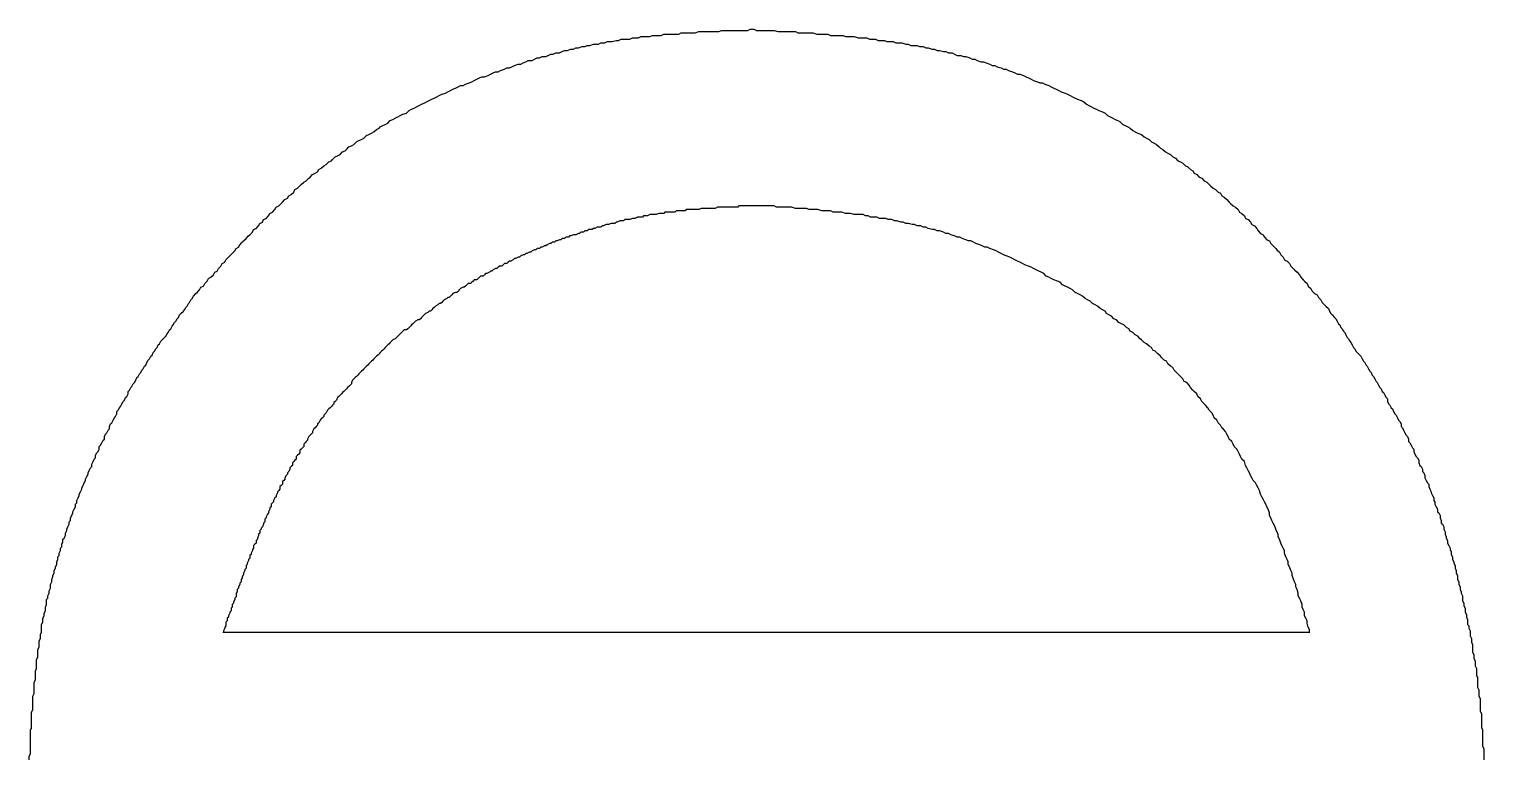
# Model space of a CAD drawing. Extents: x 50 to 797, y -88 to 551.
# Drawn here: x 154.414 to 155.574, y 537.793 to 538.375 of the extents above; entities that cross this region are included whole.
import ezdxf

# ---------------------------------------------------------------- set-up
doc = ezdxf.new("R2010")
doc.units = 0
doc.layers.get('0').update_dxf_attribs({"linetype": 'CONTINUOUS'})

msp = doc.modelspace()

# ---------------------------------------------------------------- linework, layer by layer
at = {"color": 7, "linetype": 'CONTINUOUS'}
msp.add_line((154.5686, 537.8939), (155.4353, 537.8939), dxfattribs=at)
at = {"color": 7}
for points in [[(154.545, 538.162, 0), (154.547, 538.164, 0), (154.548, 538.165, 0), (154.55, 538.167, 0), (154.551, 538.169, 0), (154.553, 538.17, 0), (154.554, 538.172, 0), (154.556, 538.174, 0), (154.557, 538.176, 0), (154.559, 538.177, 0), (154.561, 538.179, 0), (154.562, 538.181, 0), (154.564, 538.182, 0), (154.565, 538.184, 0), (154.567, 538.186, 0), (154.568, 538.188, 0), (154.57, 538.189, 0), (154.571, 538.191, 0), (154.573, 538.193, 0), (154.574, 538.194, 0), (154.576, 538.196, 0), (154.578, 538.198, 0), (154.579, 538.2, 0), (154.581, 538.201, 0), (154.582, 538.203, 0), (154.584, 538.205, 0), (154.585, 538.206, 0), (154.587, 538.208, 0), (154.589, 538.21, 0), (154.59, 538.211, 0), (154.592, 538.213, 0), (154.593, 538.215, 0), (154.595, 538.216, 0), (154.597, 538.218, 0), (154.598, 538.22, 0), (154.6, 538.221, 0), (154.601, 538.223, 0), (154.603, 538.224, 0), (154.605, 538.226, 0), (154.606, 538.228, 0), (154.608, 538.229, 0), (154.61, 538.231, 0), (154.611, 538.233, 0), (154.613, 538.234, 0), (154.615, 538.236, 0), (154.616, 538.237, 0), (154.618, 538.239, 0), (154.62, 538.24, 0), (154.621, 538.242, 0), (154.623, 538.243, 0), (154.625, 538.245, 0), (154.626, 538.247, 0), (154.628, 538.248, 0), (154.63, 538.25, 0), (154.631, 538.251, 0), (154.633, 538.253, 0), (154.635, 538.254, 0), (154.637, 538.256, 0), (154.638, 538.257, 0), (154.64, 538.259, 0), (154.642, 538.26, 0), (154.644, 538.261, 0), (154.645, 538.263, 0), (154.647, 538.264, 0), (154.649, 538.266, 0), (154.651, 538.267, 0), (154.653, 538.269, 0), (154.655, 538.27, 0), (154.656, 538.271, 0), (154.658, 538.273, 0), (154.66, 538.274, 0), (154.662, 538.275, 0), (154.664, 538.277, 0), (154.666, 538.278, 0), (154.667, 538.279, 0), (154.669, 538.281, 0), (154.671, 538.282, 0), (154.673, 538.283, 0), (154.675, 538.285, 0), (154.677, 538.286, 0), (154.679, 538.287, 0), (154.681, 538.288, 0), (154.683, 538.29, 0), (154.685, 538.291, 0), (154.687, 538.292, 0), (154.689, 538.293, 0), (154.691, 538.295, 0), (154.693, 538.296, 0), (154.694, 538.297, 0), (154.696, 538.298, 0), (154.698, 538.299, 0), (154.7, 538.3, 0), (154.702, 538.302, 0), (154.704, 538.303, 0), (154.706, 538.304, 0), (154.708, 538.305, 0), (154.71, 538.306, 0), (154.712, 538.307, 0), (154.715, 538.308, 0), (154.717, 538.31, 0), (154.719, 538.311, 0), (154.721, 538.312, 0), (154.723, 538.313, 0), (154.725, 538.314, 0), (154.727, 538.315, 0), (154.729, 538.316, 0), (154.731, 538.317, 0), (154.733, 538.318, 0), (154.735, 538.319, 0), (154.737, 538.32, 0), (154.739, 538.321, 0), (154.741, 538.322, 0), (154.743, 538.323, 0), (154.746, 538.324, 0), (154.748, 538.325, 0), (154.75, 538.326, 0), (154.752, 538.327, 0), (154.754, 538.328, 0), (154.756, 538.329, 0), (154.758, 538.33, 0), (154.76, 538.33, 0), (154.762, 538.331, 0), (154.765, 538.332, 0), (154.767, 538.333, 0), (154.769, 538.334, 0), (154.771, 538.335, 0), (154.773, 538.336, 0), (154.775, 538.337, 0), (154.777, 538.337, 0), (154.78, 538.338, 0), (154.782, 538.339, 0), (154.784, 538.34, 0), (154.786, 538.341, 0), (154.788, 538.341, 0), (154.79, 538.342, 0), (154.793, 538.343, 0), (154.795, 538.344, 0), (154.797, 538.344, 0), (154.799, 538.345, 0), (154.801, 538.346, 0), (154.804, 538.347, 0), (154.806, 538.347, 0), (154.808, 538.348, 0), (154.81, 538.349, 0), (154.812, 538.35, 0), (154.815, 538.35, 0), (154.817, 538.351, 0), (154.819, 538.352, 0), (154.821, 538.352, 0), (154.823, 538.353, 0), (154.826, 538.353, 0), (154.828, 538.354, 0), (154.83, 538.355, 0), (154.832, 538.355, 0), (154.834, 538.356, 0), (154.837, 538.356, 0), (154.839, 538.357, 0), (154.841, 538.358, 0), (154.843, 538.358, 0), (154.846, 538.359, 0), (154.848, 538.359, 0), (154.85, 538.36, 0), (154.852, 538.36, 0), (154.855, 538.361, 0), (154.857, 538.361, 0), (154.859, 538.362, 0), (154.861, 538.362, 0), (154.864, 538.363, 0), (154.866, 538.363, 0), (154.868, 538.363, 0), (154.87, 538.364, 0), (154.873, 538.364, 0), (154.875, 538.365, 0), (154.877, 538.365, 0), (154.879, 538.365, 0), (154.882, 538.366, 0), (154.884, 538.366, 0), (154.886, 538.367, 0), (154.888, 538.367, 0), (154.891, 538.367, 0), (154.893, 538.367, 0), (154.895, 538.368, 0), (154.897, 538.368, 0), (154.9, 538.368, 0), (154.902, 538.369, 0), (154.904, 538.369, 0), (154.907, 538.369, 0), (154.909, 538.369, 0), (154.911, 538.37, 0), (154.913, 538.37, 0), (154.916, 538.37, 0), (154.918, 538.37, 0), (154.92, 538.371, 0), (154.923, 538.371, 0), (154.925, 538.371, 0), (154.927, 538.371, 0), (154.929, 538.371, 0), (154.932, 538.371, 0), (154.934, 538.372, 0), (154.936, 538.372, 0), (154.939, 538.372, 0), (154.941, 538.372, 0), (154.943, 538.372, 0), (154.945, 538.372, 0), (154.948, 538.373, 0), (154.95, 538.373, 0), (154.952, 538.373, 0), (154.955, 538.373, 0), (154.957, 538.373, 0), (154.959, 538.373, 0), (154.962, 538.373, 0), (154.964, 538.373, 0), (154.966, 538.374, 0), (154.968, 538.374, 0), (154.971, 538.374, 0), (154.973, 538.374, 0), (154.975, 538.374, 0), (154.978, 538.374, 0), (154.98, 538.374, 0), (154.982, 538.374, 0), (154.985, 538.374, 0), (154.987, 538.374, 0), (154.989, 538.375, 0), (154.992, 538.375, 0)], [(154.992, 538.375, 0), (154.994, 538.374, 0), (154.996, 538.374, 0), (154.999, 538.374, 0), (155.001, 538.374, 0), (155.003, 538.374, 0), (155.006, 538.374, 0), (155.008, 538.374, 0), (155.011, 538.373, 0), (155.013, 538.373, 0), (155.015, 538.373, 0), (155.018, 538.373, 0), (155.02, 538.373, 0), (155.023, 538.373, 0), (155.025, 538.373, 0), (155.027, 538.372, 0), (155.03, 538.372, 0), (155.032, 538.372, 0), (155.034, 538.372, 0), (155.037, 538.372, 0), (155.039, 538.372, 0), (155.042, 538.371, 0), (155.044, 538.371, 0), (155.046, 538.371, 0), (155.049, 538.371, 0), (155.051, 538.371, 0), (155.053, 538.37, 0), (155.056, 538.37, 0), (155.058, 538.37, 0), (155.061, 538.37, 0), (155.063, 538.37, 0), (155.065, 538.369, 0), (155.068, 538.369, 0), (155.07, 538.369, 0), (155.072, 538.369, 0), (155.075, 538.368, 0), (155.077, 538.368, 0), (155.08, 538.368, 0), (155.082, 538.368, 0), (155.084, 538.367, 0), (155.087, 538.367, 0), (155.089, 538.367, 0), (155.091, 538.366, 0), (155.094, 538.366, 0), (155.096, 538.366, 0), (155.098, 538.365, 0), (155.101, 538.365, 0), (155.103, 538.365, 0), (155.105, 538.364, 0), (155.108, 538.364, 0), (155.11, 538.364, 0), (155.113, 538.363, 0), (155.115, 538.363, 0), (155.117, 538.362, 0), (155.12, 538.362, 0), (155.122, 538.362, 0), (155.124, 538.361, 0), (155.127, 538.361, 0), (155.129, 538.36, 0), (155.131, 538.36, 0), (155.134, 538.359, 0), (155.136, 538.359, 0), (155.138, 538.358, 0), (155.14, 538.358, 0), (155.143, 538.357, 0), (155.145, 538.357, 0), (155.147, 538.356, 0), (155.15, 538.356, 0), (155.152, 538.355, 0), (155.154, 538.354, 0), (155.157, 538.354, 0), (155.159, 538.353, 0), (155.161, 538.353, 0), (155.164, 538.352, 0), (155.166, 538.351, 0), (155.168, 538.351, 0), (155.17, 538.35, 0), (155.173, 538.349, 0), (155.175, 538.349, 0), (155.177, 538.348, 0), (155.18, 538.347, 0), (155.182, 538.346, 0), (155.184, 538.346, 0), (155.186, 538.345, 0), (155.189, 538.344, 0), (155.191, 538.343, 0), (155.193, 538.343, 0), (155.195, 538.342, 0), (155.198, 538.341, 0), (155.2, 538.34, 0), (155.202, 538.339, 0), (155.204, 538.339, 0), (155.207, 538.338, 0), (155.209, 538.337, 0), (155.211, 538.336, 0), (155.213, 538.335, 0), (155.215, 538.334, 0), (155.218, 538.333, 0), (155.22, 538.332, 0), (155.222, 538.332, 0), (155.224, 538.331, 0), (155.227, 538.33, 0), (155.229, 538.329, 0), (155.231, 538.328, 0), (155.233, 538.327, 0), (155.235, 538.326, 0), (155.237, 538.325, 0), (155.24, 538.324, 0), (155.242, 538.323, 0), (155.244, 538.322, 0), (155.246, 538.321, 0), (155.248, 538.32, 0), (155.25, 538.319, 0), (155.253, 538.318, 0), (155.255, 538.317, 0), (155.257, 538.315, 0), (155.259, 538.314, 0), (155.261, 538.313, 0), (155.263, 538.312, 0), (155.265, 538.311, 0), (155.267, 538.31, 0), (155.27, 538.309, 0), (155.272, 538.308, 0), (155.274, 538.306, 0), (155.276, 538.305, 0), (155.278, 538.304, 0), (155.28, 538.303, 0), (155.282, 538.302, 0), (155.284, 538.301, 0), (155.286, 538.299, 0), (155.288, 538.298, 0), (155.29, 538.297, 0), (155.292, 538.296, 0), (155.294, 538.294, 0), (155.296, 538.293, 0), (155.298, 538.292, 0), (155.301, 538.291, 0), (155.303, 538.289, 0), (155.305, 538.288, 0), (155.307, 538.287, 0), (155.309, 538.285, 0), (155.311, 538.284, 0), (155.313, 538.283, 0), (155.315, 538.281, 0), (155.316, 538.28, 0), (155.318, 538.279, 0), (155.32, 538.277, 0), (155.322, 538.276, 0), (155.324, 538.275, 0), (155.326, 538.273, 0), (155.328, 538.272, 0), (155.33, 538.27, 0), (155.332, 538.269, 0), (155.334, 538.268, 0), (155.336, 538.266, 0), (155.338, 538.265, 0), (155.34, 538.263, 0), (155.342, 538.262, 0), (155.343, 538.26, 0), (155.345, 538.259, 0), (155.347, 538.257, 0), (155.349, 538.256, 0), (155.351, 538.254, 0), (155.353, 538.253, 0), (155.355, 538.251, 0), (155.356, 538.25, 0), (155.358, 538.248, 0), (155.36, 538.247, 0), (155.362, 538.245, 0), (155.364, 538.244, 0), (155.365, 538.242, 0), (155.367, 538.241, 0), (155.369, 538.239, 0), (155.371, 538.237, 0), (155.372, 538.236, 0), (155.374, 538.234, 0), (155.376, 538.233, 0), (155.378, 538.231, 0), (155.379, 538.229, 0), (155.381, 538.228, 0), (155.383, 538.226, 0), (155.384, 538.224, 0), (155.386, 538.223, 0), (155.388, 538.221, 0), (155.389, 538.219, 0), (155.391, 538.218, 0), (155.393, 538.216, 0), (155.394, 538.214, 0), (155.396, 538.212, 0), (155.398, 538.211, 0), (155.399, 538.209, 0), (155.401, 538.207, 0), (155.403, 538.206, 0), (155.404, 538.204, 0), (155.406, 538.202, 0), (155.408, 538.2, 0), (155.409, 538.199, 0), (155.411, 538.197, 0), (155.412, 538.195, 0), (155.414, 538.193, 0), (155.415, 538.191, 0), (155.417, 538.19, 0), (155.419, 538.188, 0), (155.42, 538.186, 0), (155.422, 538.184, 0), (155.423, 538.183, 0), (155.425, 538.181, 0), (155.427, 538.179, 0), (155.428, 538.177, 0), (155.43, 538.175, 0), (155.431, 538.174, 0), (155.433, 538.172, 0), (155.434, 538.17, 0), (155.436, 538.168, 0), (155.437, 538.166, 0), (155.439, 538.164, 0), (155.441, 538.163, 0), (155.442, 538.161, 0), (155.444, 538.159, 0), (155.445, 538.157, 0), (155.447, 538.155, 0), (155.448, 538.154, 0), (155.45, 538.152, 0), (155.451, 538.15, 0)], [(154.999, 538.234, 0), (154.997, 538.234, 0), (154.996, 538.234, 0), (154.994, 538.234, 0), (154.993, 538.234, 0), (154.992, 538.234, 0), (154.99, 538.234, 0), (154.989, 538.234, 0), (154.987, 538.234, 0), (154.986, 538.234, 0), (154.984, 538.234, 0), (154.983, 538.234, 0), (154.981, 538.234, 0), (154.98, 538.234, 0), (154.979, 538.233, 0), (154.977, 538.233, 0), (154.976, 538.233, 0), (154.974, 538.233, 0), (154.973, 538.233, 0), (154.971, 538.233, 0), (154.97, 538.233, 0), (154.969, 538.233, 0), (154.967, 538.233, 0), (154.966, 538.233, 0), (154.964, 538.233, 0), (154.963, 538.233, 0), (154.961, 538.232, 0), (154.96, 538.232, 0), (154.959, 538.232, 0), (154.957, 538.232, 0), (154.956, 538.232, 0), (154.954, 538.232, 0), (154.953, 538.232, 0), (154.951, 538.232, 0), (154.95, 538.232, 0), (154.948, 538.231, 0), (154.947, 538.231, 0), (154.946, 538.231, 0), (154.944, 538.231, 0), (154.943, 538.231, 0), (154.941, 538.231, 0), (154.94, 538.231, 0), (154.938, 538.231, 0), (154.937, 538.23, 0), (154.936, 538.23, 0), (154.934, 538.23, 0), (154.933, 538.23, 0), (154.931, 538.23, 0), (154.93, 538.23, 0), (154.929, 538.229, 0), (154.927, 538.229, 0), (154.926, 538.229, 0), (154.924, 538.229, 0), (154.923, 538.229, 0), (154.921, 538.229, 0), (154.92, 538.228, 0), (154.919, 538.228, 0), (154.917, 538.228, 0), (154.916, 538.228, 0), (154.914, 538.227, 0), (154.913, 538.227, 0), (154.912, 538.227, 0), (154.91, 538.227, 0), (154.909, 538.227, 0), (154.907, 538.226, 0), (154.906, 538.226, 0), (154.904, 538.226, 0), (154.903, 538.225, 0), (154.902, 538.225, 0), (154.9, 538.225, 0), (154.899, 538.225, 0), (154.897, 538.224, 0), (154.896, 538.224, 0), (154.895, 538.224, 0), (154.893, 538.223, 0), (154.892, 538.223, 0), (154.89, 538.223, 0), (154.889, 538.223, 0), (154.888, 538.222, 0), (154.886, 538.222, 0), (154.885, 538.222, 0), (154.883, 538.221, 0), (154.882, 538.221, 0), (154.881, 538.22, 0), (154.879, 538.22, 0), (154.878, 538.22, 0), (154.876, 538.219, 0), (154.875, 538.219, 0), (154.874, 538.219, 0), (154.872, 538.218, 0), (154.871, 538.218, 0), (154.87, 538.217, 0), (154.868, 538.217, 0), (154.867, 538.217, 0), (154.865, 538.216, 0), (154.864, 538.216, 0), (154.863, 538.215, 0), (154.861, 538.215, 0), (154.86, 538.215, 0), (154.859, 538.214, 0), (154.857, 538.214, 0), (154.856, 538.213, 0), (154.854, 538.213, 0), (154.853, 538.212, 0), (154.852, 538.212, 0), (154.85, 538.211, 0), (154.849, 538.211, 0), (154.848, 538.211, 0), (154.846, 538.21, 0), (154.845, 538.21, 0), (154.844, 538.209, 0), (154.842, 538.209, 0), (154.841, 538.208, 0), (154.839, 538.208, 0), (154.838, 538.207, 0), (154.837, 538.207, 0), (154.835, 538.206, 0), (154.834, 538.206, 0), (154.833, 538.205, 0), (154.831, 538.205, 0), (154.83, 538.204, 0), (154.829, 538.204, 0), (154.827, 538.203, 0), (154.826, 538.202, 0), (154.825, 538.202, 0), (154.823, 538.201, 0), (154.822, 538.201, 0), (154.821, 538.2, 0), (154.819, 538.2, 0), (154.818, 538.199, 0), (154.817, 538.199, 0), (154.815, 538.198, 0), (154.814, 538.197, 0), (154.813, 538.197, 0), (154.811, 538.196, 0), (154.81, 538.196, 0), (154.809, 538.195, 0), (154.808, 538.195, 0), (154.806, 538.194, 0), (154.805, 538.193, 0), (154.804, 538.193, 0), (154.802, 538.192, 0), (154.801, 538.192, 0), (154.8, 538.191, 0), (154.798, 538.19, 0), (154.797, 538.19, 0), (154.796, 538.189, 0), (154.795, 538.188, 0), (154.793, 538.188, 0), (154.792, 538.187, 0), (154.791, 538.186, 0), (154.789, 538.186, 0), (154.788, 538.185, 0), (154.787, 538.184, 0), (154.786, 538.184, 0), (154.784, 538.183, 0), (154.783, 538.182, 0), (154.782, 538.182, 0), (154.781, 538.181, 0), (154.779, 538.18, 0), (154.778, 538.18, 0), (154.777, 538.179, 0), (154.776, 538.178, 0), (154.774, 538.178, 0), (154.773, 538.177, 0), (154.772, 538.176, 0), (154.771, 538.175, 0), (154.769, 538.175, 0), (154.768, 538.174, 0), (154.767, 538.173, 0), (154.766, 538.172, 0), (154.764, 538.172, 0), (154.763, 538.171, 0), (154.762, 538.17, 0), (154.761, 538.169, 0), (154.76, 538.169, 0), (154.758, 538.168, 0), (154.757, 538.167, 0), (154.756, 538.166, 0), (154.755, 538.165, 0), (154.754, 538.165, 0), (154.752, 538.164, 0), (154.751, 538.163, 0), (154.75, 538.162, 0), (154.749, 538.161, 0), (154.748, 538.161, 0), (154.747, 538.16, 0), (154.745, 538.159, 0), (154.744, 538.158, 0), (154.743, 538.157, 0), (154.742, 538.156, 0), (154.741, 538.156, 0), (154.74, 538.155, 0), (154.738, 538.154, 0), (154.737, 538.153, 0), (154.736, 538.152, 0), (154.735, 538.151, 0), (154.734, 538.15, 0), (154.733, 538.15, 0), (154.732, 538.149, 0), (154.73, 538.148, 0), (154.729, 538.147, 0), (154.728, 538.146, 0), (154.727, 538.145, 0), (154.726, 538.144, 0), (154.725, 538.143, 0), (154.724, 538.143, 0), (154.722, 538.142, 0), (154.721, 538.141, 0), (154.72, 538.14, 0), (154.719, 538.139, 0), (154.718, 538.138, 0), (154.717, 538.137, 0), (154.716, 538.136, 0), (154.715, 538.135, 0), (154.713, 538.135, 0), (154.712, 538.134, 0), (154.711, 538.133, 0), (154.71, 538.132, 0), (154.709, 538.131, 0), (154.708, 538.13, 0), (154.707, 538.129, 0), (154.706, 538.128, 0), (154.704, 538.127, 0)], [(155.435, 537.894, 0), (155.435, 537.896, 0), (155.434, 537.898, 0), (155.433, 537.901, 0), (155.433, 537.903, 0), (155.432, 537.905, 0), (155.431, 537.907, 0), (155.431, 537.91, 0), (155.43, 537.912, 0), (155.429, 537.914, 0), (155.429, 537.916, 0), (155.428, 537.919, 0), (155.427, 537.921, 0), (155.426, 537.923, 0), (155.426, 537.925, 0), (155.425, 537.928, 0), (155.424, 537.93, 0), (155.424, 537.932, 0), (155.423, 537.934, 0), (155.422, 537.937, 0), (155.421, 537.939, 0), (155.421, 537.941, 0), (155.42, 537.943, 0), (155.419, 537.946, 0), (155.418, 537.948, 0), (155.418, 537.95, 0), (155.417, 537.952, 0), (155.416, 537.954, 0), (155.415, 537.957, 0), (155.415, 537.959, 0), (155.414, 537.961, 0), (155.413, 537.963, 0), (155.412, 537.965, 0), (155.411, 537.968, 0), (155.41, 537.97, 0), (155.41, 537.972, 0), (155.409, 537.974, 0), (155.408, 537.976, 0), (155.407, 537.979, 0), (155.406, 537.981, 0), (155.405, 537.983, 0), (155.404, 537.985, 0), (155.403, 537.987, 0), (155.403, 537.989, 0), (155.402, 537.992, 0), (155.401, 537.994, 0), (155.4, 537.996, 0), (155.399, 537.998, 0), (155.398, 538, 0), (155.397, 538.002, 0), (155.396, 538.004, 0), (155.395, 538.007, 0), (155.394, 538.009, 0), (155.393, 538.011, 0), (155.392, 538.013, 0), (155.39, 538.015, 0), (155.389, 538.017, 0), (155.388, 538.019, 0), (155.387, 538.021, 0), (155.386, 538.023, 0), (155.385, 538.025, 0), (155.384, 538.027, 0), (155.383, 538.03, 0), (155.381, 538.032, 0), (155.38, 538.034, 0), (155.379, 538.036, 0), (155.378, 538.038, 0), (155.377, 538.04, 0), (155.375, 538.042, 0), (155.374, 538.044, 0), (155.373, 538.046, 0), (155.371, 538.048, 0), (155.37, 538.05, 0), (155.369, 538.052, 0), (155.368, 538.054, 0), (155.366, 538.056, 0), (155.365, 538.057, 0), (155.364, 538.059, 0), (155.362, 538.061, 0), (155.361, 538.063, 0), (155.359, 538.065, 0), (155.358, 538.067, 0), (155.357, 538.069, 0), (155.355, 538.071, 0), (155.354, 538.073, 0), (155.352, 538.075, 0), (155.351, 538.076, 0), (155.349, 538.078, 0), (155.348, 538.08, 0), (155.346, 538.082, 0), (155.345, 538.084, 0), (155.343, 538.086, 0), (155.342, 538.087, 0), (155.34, 538.089, 0), (155.339, 538.091, 0), (155.337, 538.093, 0), (155.335, 538.094, 0), (155.334, 538.096, 0), (155.332, 538.098, 0), (155.331, 538.099, 0), (155.329, 538.101, 0), (155.327, 538.103, 0), (155.326, 538.105, 0), (155.324, 538.106, 0), (155.322, 538.108, 0), (155.321, 538.11, 0), (155.319, 538.111, 0), (155.317, 538.113, 0), (155.316, 538.114, 0), (155.314, 538.116, 0), (155.312, 538.118, 0), (155.31, 538.119, 0), (155.309, 538.121, 0), (155.307, 538.122, 0), (155.305, 538.124, 0), (155.303, 538.125, 0), (155.301, 538.127, 0), (155.3, 538.128, 0), (155.298, 538.13, 0), (155.296, 538.131, 0), (155.294, 538.133, 0), (155.292, 538.134, 0), (155.291, 538.136, 0), (155.289, 538.137, 0), (155.287, 538.139, 0), (155.285, 538.14, 0), (155.283, 538.141, 0), (155.281, 538.143, 0), (155.279, 538.144, 0), (155.277, 538.146, 0), (155.275, 538.147, 0), (155.273, 538.148, 0), (155.272, 538.15, 0), (155.27, 538.151, 0), (155.268, 538.152, 0), (155.266, 538.154, 0), (155.264, 538.155, 0), (155.262, 538.156, 0), (155.26, 538.158, 0), (155.258, 538.159, 0), (155.256, 538.16, 0), (155.254, 538.162, 0), (155.252, 538.163, 0), (155.25, 538.164, 0), (155.248, 538.165, 0), (155.246, 538.167, 0), (155.244, 538.168, 0), (155.242, 538.169, 0), (155.24, 538.17, 0), (155.238, 538.171, 0), (155.236, 538.173, 0), (155.234, 538.174, 0), (155.231, 538.175, 0), (155.229, 538.176, 0), (155.227, 538.177, 0), (155.225, 538.178, 0), (155.223, 538.18, 0), (155.221, 538.181, 0), (155.219, 538.182, 0), (155.217, 538.183, 0), (155.215, 538.184, 0), (155.213, 538.185, 0), (155.211, 538.186, 0), (155.208, 538.187, 0), (155.206, 538.188, 0), (155.204, 538.189, 0), (155.202, 538.19, 0), (155.2, 538.191, 0), (155.198, 538.192, 0), (155.196, 538.193, 0), (155.193, 538.194, 0), (155.191, 538.195, 0), (155.189, 538.196, 0), (155.187, 538.197, 0), (155.185, 538.198, 0), (155.183, 538.199, 0), (155.18, 538.2, 0), (155.178, 538.201, 0), (155.176, 538.201, 0), (155.174, 538.202, 0), (155.172, 538.203, 0), (155.169, 538.204, 0), (155.167, 538.205, 0), (155.165, 538.206, 0), (155.163, 538.206, 0), (155.161, 538.207, 0), (155.158, 538.208, 0), (155.156, 538.209, 0), (155.154, 538.209, 0), (155.152, 538.21, 0), (155.149, 538.211, 0), (155.147, 538.212, 0), (155.145, 538.212, 0), (155.143, 538.213, 0), (155.14, 538.214, 0), (155.138, 538.214, 0), (155.136, 538.215, 0), (155.134, 538.215, 0), (155.131, 538.216, 0), (155.129, 538.217, 0), (155.127, 538.217, 0), (155.125, 538.218, 0), (155.122, 538.218, 0), (155.12, 538.219, 0), (155.118, 538.219, 0), (155.115, 538.22, 0), (155.113, 538.22, 0), (155.111, 538.221, 0), (155.109, 538.221, 0), (155.106, 538.222, 0), (155.104, 538.222, 0), (155.102, 538.223, 0), (155.099, 538.223, 0), (155.097, 538.224, 0), (155.095, 538.224, 0), (155.092, 538.224, 0), (155.09, 538.225, 0), (155.088, 538.225, 0), (155.085, 538.225, 0), (155.083, 538.226, 0), (155.081, 538.226, 0), (155.079, 538.227, 0), (155.076, 538.227, 0), (155.074, 538.227, 0), (155.072, 538.227, 0), (155.069, 538.228, 0), (155.067, 538.228, 0), (155.065, 538.228, 0), (155.062, 538.229, 0), (155.06, 538.229, 0), (155.058, 538.229, 0), (155.055, 538.229, 0), (155.053, 538.23, 0), (155.05, 538.23, 0), (155.048, 538.23, 0), (155.046, 538.23, 0), (155.043, 538.231, 0), (155.041, 538.231, 0), (155.039, 538.231, 0), (155.036, 538.231, 0), (155.034, 538.232, 0), (155.032, 538.232, 0), (155.029, 538.232, 0), (155.027, 538.232, 0), (155.025, 538.232, 0), (155.022, 538.233, 0), (155.02, 538.233, 0), (155.018, 538.233, 0), (155.015, 538.233, 0), (155.013, 538.233, 0), (155.01, 538.233, 0), (155.008, 538.234, 0), (155.006, 538.234, 0), (155.003, 538.234, 0), (155.001, 538.234, 0), (154.999, 538.234, 0)], [(154.414, 537.792, 0), (154.414, 537.793, 0), (154.414, 537.795, 0), (154.415, 537.797, 0), (154.415, 537.799, 0), (154.415, 537.801, 0), (154.415, 537.803, 0), (154.415, 537.805, 0), (154.415, 537.806, 0), (154.415, 537.808, 0), (154.415, 537.81, 0), (154.415, 537.812, 0), (154.415, 537.814, 0), (154.415, 537.816, 0), (154.416, 537.817, 0), (154.416, 537.819, 0), (154.416, 537.821, 0), (154.416, 537.823, 0), (154.416, 537.825, 0), (154.416, 537.827, 0), (154.416, 537.828, 0), (154.416, 537.83, 0), (154.417, 537.832, 0), (154.417, 537.834, 0), (154.417, 537.836, 0), (154.417, 537.838, 0), (154.417, 537.84, 0), (154.417, 537.841, 0), (154.417, 537.843, 0), (154.418, 537.845, 0), (154.418, 537.847, 0), (154.418, 537.849, 0), (154.418, 537.851, 0), (154.418, 537.852, 0), (154.418, 537.854, 0), (154.419, 537.856, 0), (154.419, 537.858, 0), (154.419, 537.86, 0), (154.419, 537.862, 0), (154.419, 537.863, 0), (154.42, 537.865, 0), (154.42, 537.867, 0), (154.42, 537.869, 0), (154.42, 537.871, 0), (154.42, 537.872, 0), (154.421, 537.874, 0), (154.421, 537.876, 0), (154.421, 537.878, 0), (154.421, 537.88, 0), (154.422, 537.882, 0), (154.422, 537.883, 0), (154.422, 537.885, 0), (154.422, 537.887, 0), (154.423, 537.889, 0), (154.423, 537.891, 0), (154.423, 537.892, 0), (154.424, 537.894, 0), (154.424, 537.896, 0), (154.424, 537.898, 0), (154.424, 537.9, 0), (154.425, 537.902, 0), (154.425, 537.903, 0), (154.425, 537.905, 0), (154.426, 537.907, 0), (154.426, 537.909, 0), (154.427, 537.911, 0), (154.427, 537.912, 0), (154.427, 537.914, 0), (154.428, 537.916, 0), (154.428, 537.918, 0), (154.428, 537.92, 0), (154.429, 537.921, 0), (154.429, 537.923, 0), (154.43, 537.925, 0), (154.43, 537.927, 0), (154.431, 537.929, 0), (154.431, 537.93, 0), (154.431, 537.932, 0), (154.432, 537.934, 0), (154.432, 537.936, 0), (154.433, 537.938, 0), (154.433, 537.939, 0), (154.434, 537.941, 0), (154.434, 537.943, 0), (154.435, 537.945, 0), (154.435, 537.946, 0), (154.436, 537.948, 0), (154.436, 537.95, 0), (154.437, 537.952, 0), (154.437, 537.954, 0), (154.438, 537.955, 0), (154.438, 537.957, 0), (154.439, 537.959, 0), (154.439, 537.961, 0), (154.44, 537.962, 0), (154.44, 537.964, 0), (154.441, 537.966, 0), (154.441, 537.968, 0), (154.442, 537.969, 0), (154.443, 537.971, 0), (154.443, 537.973, 0), (154.444, 537.975, 0), (154.444, 537.976, 0), (154.445, 537.978, 0), (154.446, 537.98, 0), (154.446, 537.982, 0), (154.447, 537.983, 0), (154.447, 537.985, 0), (154.448, 537.987, 0), (154.449, 537.989, 0), (154.449, 537.99, 0), (154.45, 537.992, 0), (154.451, 537.994, 0), (154.451, 537.996, 0), (154.452, 537.997, 0), (154.452, 537.999, 0), (154.453, 538.001, 0), (154.454, 538.003, 0), (154.454, 538.004, 0), (154.455, 538.006, 0), (154.456, 538.008, 0), (154.456, 538.009, 0), (154.457, 538.011, 0), (154.458, 538.013, 0), (154.459, 538.015, 0), (154.459, 538.016, 0), (154.46, 538.018, 0), (154.461, 538.02, 0), (154.461, 538.021, 0), (154.462, 538.023, 0), (154.463, 538.025, 0), (154.464, 538.026, 0), (154.464, 538.028, 0), (154.465, 538.03, 0), (154.466, 538.032, 0), (154.467, 538.033, 0), (154.467, 538.035, 0), (154.468, 538.037, 0), (154.469, 538.038, 0), (154.47, 538.04, 0), (154.47, 538.042, 0), (154.471, 538.043, 0), (154.472, 538.045, 0), (154.473, 538.047, 0), (154.474, 538.048, 0), (154.474, 538.05, 0), (154.475, 538.052, 0), (154.476, 538.053, 0), (154.477, 538.055, 0), (154.478, 538.056, 0), (154.478, 538.058, 0), (154.479, 538.06, 0), (154.48, 538.061, 0), (154.481, 538.063, 0), (154.482, 538.065, 0), (154.483, 538.066, 0), (154.484, 538.068, 0), (154.484, 538.07, 0), (154.485, 538.071, 0), (154.486, 538.073, 0), (154.487, 538.074, 0), (154.488, 538.076, 0), (154.489, 538.078, 0), (154.49, 538.079, 0), (154.491, 538.081, 0), (154.492, 538.082, 0), (154.493, 538.084, 0), (154.493, 538.086, 0), (154.494, 538.087, 0), (154.495, 538.089, 0), (154.496, 538.09, 0), (154.497, 538.092, 0), (154.498, 538.093, 0), (154.499, 538.095, 0), (154.5, 538.097, 0), (154.501, 538.098, 0), (154.502, 538.1, 0), (154.503, 538.101, 0), (154.504, 538.103, 0), (154.505, 538.104, 0), (154.506, 538.106, 0), (154.507, 538.107, 0), (154.508, 538.109, 0), (154.509, 538.111, 0), (154.51, 538.112, 0), (154.511, 538.114, 0), (154.512, 538.115, 0), (154.513, 538.117, 0), (154.514, 538.118, 0), (154.515, 538.12, 0), (154.516, 538.121, 0), (154.517, 538.123, 0), (154.518, 538.124, 0), (154.519, 538.126, 0), (154.52, 538.127, 0), (154.522, 538.129, 0), (154.523, 538.13, 0), (154.524, 538.132, 0), (154.525, 538.133, 0), (154.526, 538.135, 0), (154.527, 538.136, 0), (154.528, 538.138, 0), (154.529, 538.139, 0), (154.53, 538.141, 0), (154.531, 538.142, 0), (154.532, 538.144, 0), (154.533, 538.145, 0), (154.534, 538.147, 0), (154.535, 538.148, 0), (154.537, 538.15, 0), (154.538, 538.151, 0), (154.539, 538.153, 0), (154.54, 538.154, 0), (154.541, 538.156, 0), (154.542, 538.157, 0), (154.543, 538.159, 0), (154.544, 538.16, 0), (154.545, 538.162, 0)], [(155.451, 538.15, 0), (155.452, 538.148, 0), (155.453, 538.147, 0), (155.455, 538.145, 0), (155.456, 538.144, 0), (155.457, 538.142, 0), (155.458, 538.14, 0), (155.459, 538.139, 0), (155.46, 538.137, 0), (155.461, 538.136, 0), (155.462, 538.134, 0), (155.463, 538.133, 0), (155.464, 538.131, 0), (155.465, 538.129, 0), (155.466, 538.128, 0), (155.467, 538.126, 0), (155.468, 538.125, 0), (155.469, 538.123, 0), (155.47, 538.121, 0), (155.471, 538.12, 0), (155.472, 538.118, 0), (155.473, 538.117, 0), (155.475, 538.115, 0), (155.476, 538.114, 0), (155.477, 538.112, 0), (155.478, 538.11, 0), (155.479, 538.109, 0), (155.48, 538.107, 0), (155.481, 538.106, 0), (155.482, 538.104, 0), (155.483, 538.102, 0), (155.484, 538.101, 0), (155.485, 538.099, 0), (155.486, 538.098, 0), (155.487, 538.096, 0), (155.488, 538.094, 0), (155.489, 538.093, 0), (155.49, 538.091, 0), (155.491, 538.089, 0), (155.492, 538.088, 0), (155.493, 538.086, 0), (155.494, 538.085, 0), (155.495, 538.083, 0), (155.496, 538.081, 0), (155.497, 538.08, 0), (155.497, 538.078, 0), (155.498, 538.076, 0), (155.499, 538.075, 0), (155.5, 538.073, 0), (155.501, 538.072, 0), (155.502, 538.07, 0), (155.503, 538.068, 0), (155.504, 538.067, 0), (155.505, 538.065, 0), (155.506, 538.063, 0), (155.507, 538.062, 0), (155.508, 538.06, 0), (155.508, 538.058, 0), (155.509, 538.057, 0), (155.51, 538.055, 0), (155.511, 538.053, 0), (155.512, 538.051, 0), (155.513, 538.05, 0), (155.514, 538.048, 0), (155.514, 538.046, 0), (155.515, 538.045, 0), (155.516, 538.043, 0), (155.517, 538.041, 0), (155.518, 538.04, 0), (155.518, 538.038, 0), (155.519, 538.036, 0), (155.52, 538.034, 0), (155.521, 538.033, 0), (155.522, 538.031, 0), (155.522, 538.029, 0), (155.523, 538.027, 0), (155.524, 538.026, 0), (155.525, 538.024, 0), (155.525, 538.022, 0), (155.526, 538.021, 0), (155.527, 538.019, 0), (155.527, 538.017, 0), (155.528, 538.015, 0), (155.529, 538.013, 0), (155.53, 538.012, 0), (155.53, 538.01, 0), (155.531, 538.008, 0), (155.532, 538.006, 0), (155.532, 538.005, 0), (155.533, 538.003, 0), (155.534, 538.001, 0), (155.534, 537.999, 0), (155.535, 537.998, 0), (155.535, 537.996, 0), (155.536, 537.994, 0), (155.537, 537.992, 0), (155.537, 537.99, 0), (155.538, 537.989, 0), (155.539, 537.987, 0), (155.539, 537.985, 0), (155.54, 537.983, 0), (155.54, 537.981, 0), (155.541, 537.98, 0), (155.542, 537.978, 0), (155.542, 537.976, 0), (155.543, 537.974, 0), (155.543, 537.972, 0), (155.544, 537.97, 0), (155.544, 537.969, 0), (155.545, 537.967, 0), (155.545, 537.965, 0), (155.546, 537.963, 0), (155.547, 537.961, 0), (155.547, 537.96, 0), (155.548, 537.958, 0), (155.548, 537.956, 0), (155.549, 537.954, 0), (155.549, 537.952, 0), (155.55, 537.95, 0), (155.55, 537.949, 0), (155.551, 537.947, 0), (155.551, 537.945, 0), (155.552, 537.943, 0), (155.552, 537.941, 0), (155.553, 537.939, 0), (155.553, 537.938, 0), (155.553, 537.936, 0), (155.554, 537.934, 0), (155.554, 537.932, 0), (155.555, 537.93, 0), (155.555, 537.928, 0), (155.556, 537.926, 0), (155.556, 537.925, 0), (155.557, 537.923, 0), (155.557, 537.921, 0), (155.557, 537.919, 0), (155.558, 537.917, 0), (155.558, 537.915, 0), (155.559, 537.913, 0), (155.559, 537.912, 0), (155.559, 537.91, 0), (155.56, 537.908, 0), (155.56, 537.906, 0), (155.561, 537.904, 0), (155.561, 537.902, 0), (155.561, 537.9, 0), (155.562, 537.899, 0), (155.562, 537.897, 0), (155.563, 537.895, 0), (155.563, 537.893, 0), (155.563, 537.891, 0), (155.564, 537.889, 0), (155.564, 537.887, 0), (155.564, 537.886, 0), (155.565, 537.884, 0), (155.565, 537.882, 0), (155.565, 537.88, 0), (155.565, 537.878, 0), (155.566, 537.876, 0), (155.566, 537.874, 0), (155.566, 537.873, 0), (155.567, 537.871, 0), (155.567, 537.869, 0), (155.567, 537.867, 0), (155.568, 537.865, 0), (155.568, 537.863, 0), (155.568, 537.861, 0), (155.568, 537.859, 0), (155.569, 537.858, 0), (155.569, 537.856, 0), (155.569, 537.854, 0), (155.569, 537.852, 0), (155.569, 537.85, 0), (155.57, 537.848, 0), (155.57, 537.846, 0), (155.57, 537.844, 0), (155.57, 537.843, 0), (155.571, 537.841, 0), (155.571, 537.839, 0), (155.571, 537.837, 0), (155.571, 537.835, 0), (155.571, 537.833, 0), (155.571, 537.831, 0), (155.572, 537.829, 0), (155.572, 537.827, 0), (155.572, 537.826, 0), (155.572, 537.824, 0), (155.572, 537.822, 0), (155.572, 537.82, 0), (155.572, 537.818, 0), (155.573, 537.816, 0), (155.573, 537.814, 0), (155.573, 537.812, 0), (155.573, 537.81, 0), (155.573, 537.809, 0), (155.573, 537.807, 0), (155.573, 537.805, 0), (155.573, 537.803, 0), (155.574, 537.801, 0), (155.574, 537.799, 0), (155.574, 537.797, 0), (155.574, 537.795, 0), (155.574, 537.793, 0), (155.574, 537.792, 0)], [(154.704, 538.127, 0), (154.703, 538.126, 0), (154.702, 538.125, 0), (154.701, 538.124, 0), (154.7, 538.123, 0), (154.699, 538.122, 0), (154.698, 538.121, 0), (154.697, 538.12, 0), (154.696, 538.119, 0), (154.695, 538.118, 0), (154.694, 538.117, 0), (154.693, 538.116, 0), (154.692, 538.115, 0), (154.691, 538.114, 0), (154.69, 538.113, 0), (154.689, 538.112, 0), (154.688, 538.111, 0), (154.687, 538.11, 0), (154.686, 538.109, 0), (154.685, 538.108, 0), (154.684, 538.107, 0), (154.683, 538.106, 0), (154.682, 538.105, 0), (154.681, 538.104, 0), (154.68, 538.103, 0), (154.679, 538.102, 0), (154.678, 538.101, 0), (154.677, 538.1, 0), (154.676, 538.099, 0), (154.675, 538.098, 0), (154.674, 538.097, 0), (154.673, 538.096, 0), (154.672, 538.095, 0), (154.671, 538.093, 0), (154.671, 538.092, 0), (154.67, 538.091, 0), (154.669, 538.09, 0), (154.668, 538.089, 0), (154.667, 538.088, 0), (154.666, 538.087, 0), (154.665, 538.086, 0), (154.664, 538.085, 0), (154.663, 538.084, 0), (154.662, 538.083, 0), (154.661, 538.082, 0), (154.66, 538.081, 0), (154.659, 538.079, 0), (154.658, 538.078, 0), (154.657, 538.077, 0), (154.657, 538.076, 0), (154.656, 538.075, 0), (154.655, 538.074, 0), (154.654, 538.073, 0), (154.653, 538.072, 0), (154.652, 538.071, 0), (154.651, 538.069, 0), (154.65, 538.068, 0), (154.649, 538.067, 0), (154.649, 538.066, 0), (154.648, 538.065, 0), (154.647, 538.064, 0), (154.646, 538.063, 0), (154.645, 538.061, 0), (154.644, 538.06, 0), (154.644, 538.059, 0), (154.643, 538.058, 0), (154.642, 538.057, 0), (154.641, 538.056, 0), (154.64, 538.054, 0), (154.64, 538.053, 0), (154.639, 538.052, 0), (154.638, 538.051, 0), (154.637, 538.05, 0), (154.636, 538.048, 0), (154.636, 538.047, 0), (154.635, 538.046, 0), (154.634, 538.045, 0), (154.633, 538.044, 0), (154.633, 538.042, 0), (154.632, 538.041, 0), (154.631, 538.04, 0), (154.63, 538.039, 0), (154.63, 538.037, 0), (154.629, 538.036, 0), (154.628, 538.035, 0), (154.627, 538.034, 0), (154.627, 538.032, 0), (154.626, 538.031, 0), (154.625, 538.03, 0), (154.624, 538.029, 0), (154.624, 538.027, 0), (154.623, 538.026, 0), (154.622, 538.025, 0), (154.622, 538.024, 0), (154.621, 538.022, 0), (154.62, 538.021, 0), (154.62, 538.02, 0), (154.619, 538.019, 0), (154.618, 538.017, 0), (154.618, 538.016, 0), (154.617, 538.015, 0), (154.616, 538.014, 0), (154.616, 538.012, 0), (154.615, 538.011, 0), (154.614, 538.01, 0), (154.614, 538.008, 0), (154.613, 538.007, 0), (154.612, 538.006, 0), (154.612, 538.005, 0), (154.611, 538.003, 0), (154.611, 538.002, 0), (154.61, 538.001, 0), (154.609, 537.999, 0), (154.609, 537.998, 0), (154.608, 537.997, 0), (154.607, 537.996, 0), (154.607, 537.994, 0), (154.606, 537.993, 0), (154.606, 537.992, 0), (154.605, 537.99, 0), (154.605, 537.989, 0), (154.604, 537.988, 0), (154.603, 537.986, 0), (154.603, 537.985, 0), (154.602, 537.984, 0), (154.602, 537.982, 0), (154.601, 537.981, 0), (154.601, 537.98, 0), (154.6, 537.978, 0), (154.599, 537.977, 0), (154.599, 537.976, 0), (154.598, 537.975, 0), (154.598, 537.973, 0), (154.597, 537.972, 0), (154.597, 537.971, 0), (154.596, 537.969, 0), (154.596, 537.968, 0), (154.595, 537.967, 0), (154.595, 537.965, 0), (154.594, 537.964, 0), (154.593, 537.963, 0), (154.593, 537.961, 0), (154.592, 537.96, 0), (154.592, 537.959, 0), (154.591, 537.957, 0), (154.591, 537.956, 0), (154.59, 537.955, 0), (154.59, 537.953, 0), (154.589, 537.952, 0), (154.589, 537.951, 0), (154.588, 537.949, 0), (154.588, 537.948, 0), (154.587, 537.947, 0), (154.587, 537.945, 0), (154.586, 537.944, 0), (154.586, 537.943, 0), (154.585, 537.941, 0), (154.585, 537.94, 0), (154.584, 537.938, 0), (154.584, 537.937, 0), (154.583, 537.936, 0), (154.583, 537.934, 0), (154.582, 537.933, 0), (154.582, 537.932, 0), (154.581, 537.93, 0), (154.581, 537.929, 0), (154.58, 537.928, 0), (154.58, 537.926, 0), (154.579, 537.925, 0), (154.579, 537.924, 0), (154.579, 537.922, 0), (154.578, 537.921, 0), (154.578, 537.92, 0), (154.577, 537.918, 0), (154.577, 537.917, 0), (154.576, 537.916, 0), (154.576, 537.914, 0), (154.575, 537.913, 0), (154.575, 537.911, 0), (154.574, 537.91, 0), (154.574, 537.909, 0), (154.573, 537.907, 0), (154.573, 537.906, 0), (154.572, 537.905, 0), (154.572, 537.903, 0), (154.571, 537.902, 0), (154.571, 537.901, 0), (154.571, 537.899, 0), (154.57, 537.898, 0), (154.57, 537.897, 0), (154.569, 537.895, 0), (154.569, 537.894, 0)]]:
    msp.add_polyline3d(points, dxfattribs=at)

doc.saveas('drawing.dxf')
